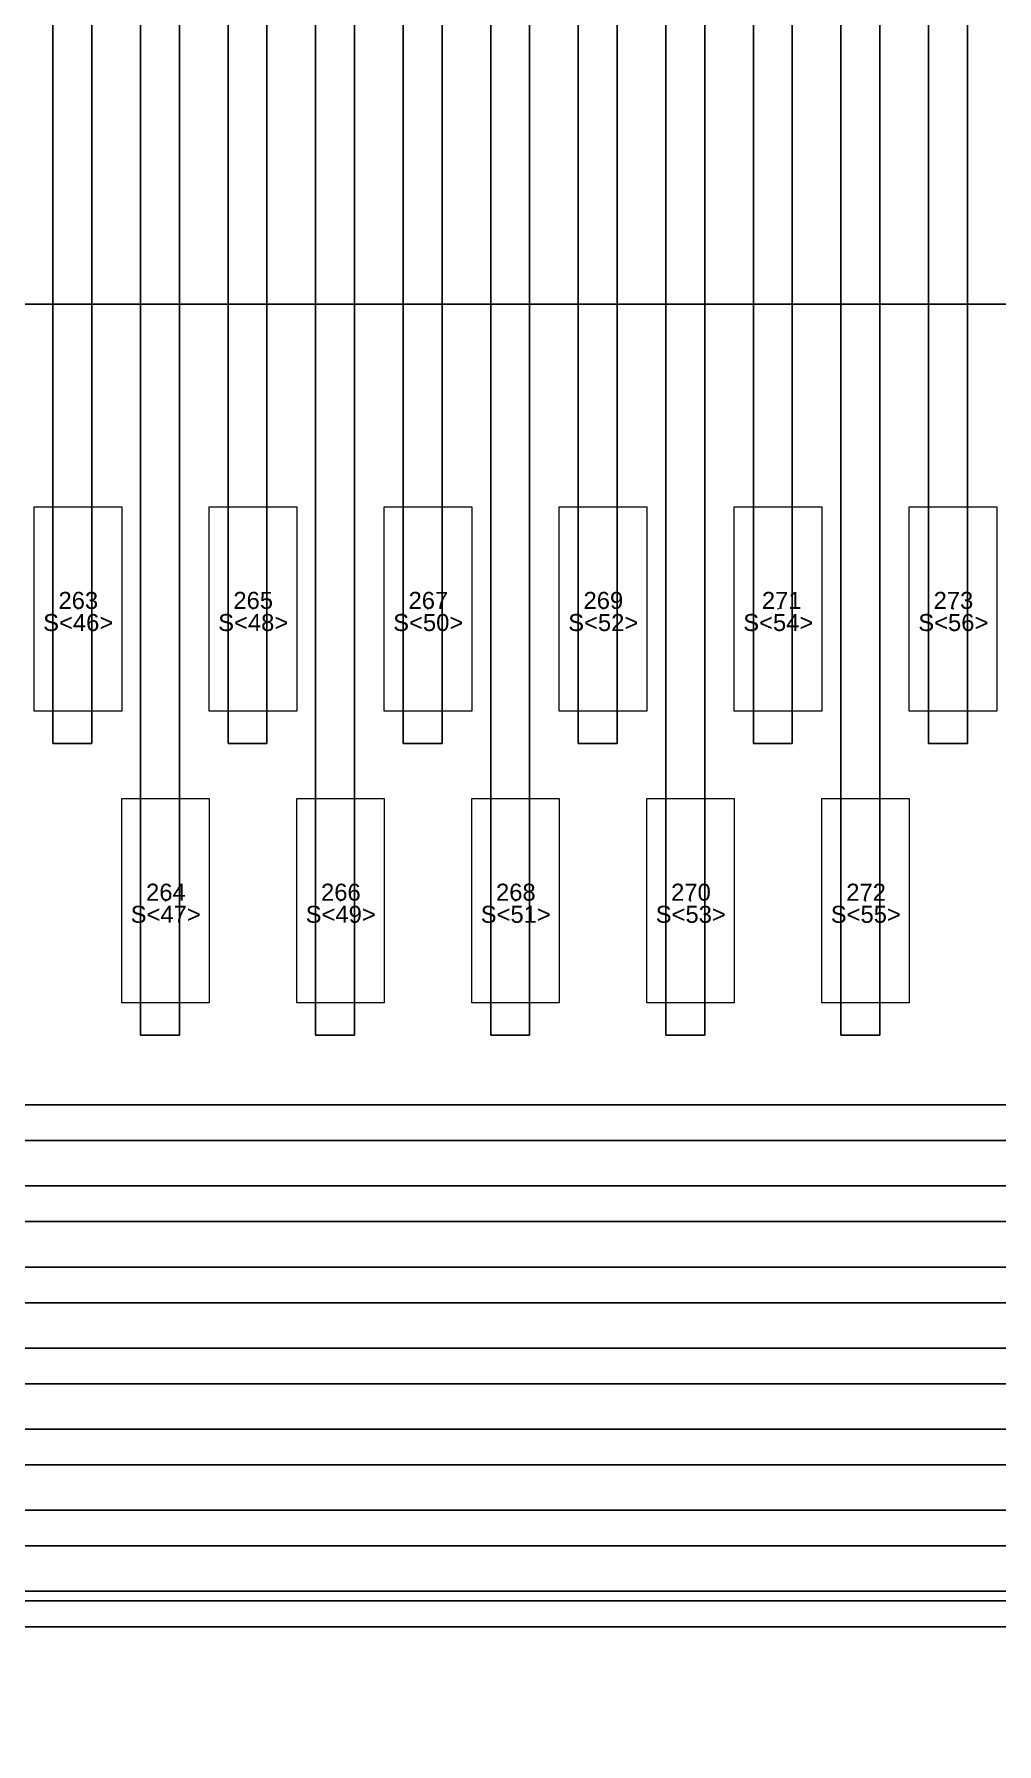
# Model space of a CAD drawing. Extents: x 10 to 206, y -65 to 73.
# Drawn here: x 59.214 to 59.511, y 33.532 to 34.06 of the extents above; entities that cross this region are included whole.
import ezdxf
from ezdxf.enums import TextEntityAlignment as Align

# ---------------------------------------------------------------- set-up
doc = ezdxf.new("R2010")
doc.units = 0
doc.header["$LTSCALE"] = 0.5
doc.layers.get('0').update_dxf_attribs({"lineweight": 13})
for name, color, linetype in [('01 Copper', 3, 'Continuous'), ('04 Chip', 20, 'Continuous'), ('08 Dimension&pin assignment', 7, 'Continuous'), ('10 Punch', 2, 'Continuous')]:
    doc.layers.add(name, color=color, linetype=linetype)
for name, color, linetype, lineweight in [('05 Bump', 130, 'Continuous', 0), ('09 Center_line', 1, 'Continuous', 0), ('11 IL no.', 254, 'Continuous', 0), ('12 IL name', 210, 'Continuous', 0)]:
    doc.layers.add(name, color=color, linetype=linetype, lineweight=lineweight)
doc.styles.add('MBC_Arial_Font', font='arial.ttf')
doc.styles.get("Standard").update_dxf_attribs({"font": 'romans.shx', "width": 0.75, "bigfont": 'AllInOneBig.shx'})
doc.dimstyles.new('ISO-25', dxfattribs={"dimtxt": 0.5, "dimasz": 0.8, "dimexe": 0.1, "dimexo": 0.1, "dimgap": 0.1, "dimtad": 1, "dimdec": 3, "dimzin": 1, "dimdsep": 46, "dimtxsty": 'Standard', "dimcen": 0.5, "dimadec": 0, "dimazin": 0, "dimtfac": 1, "dimtdec": 3, "dimtmove": 0, "dimatfit": 3, "dimfxl": 0, "dimarcsym": 0})
doc.dimstyles.new('ISO-25$0', dxfattribs={"dimtxt": 0.5, "dimasz": 1, "dimexe": 0.1, "dimexo": 0.1, "dimgap": 0.1, "dimtad": 1, "dimdec": 3, "dimzin": 1, "dimdsep": 46, "dimtxsty": 'Standard', "dimcen": 0.5, "dimadec": 0, "dimazin": 0, "dimtfac": 1, "dimtdec": 3, "dimtmove": 0, "dimatfit": 3, "dimfxl": 0, "dimarcsym": 0})

# ---------------------------------------------------------------- blocks, each defined once
blk = doc.blocks.new('*U335')
at = {"color": 0}
blk.add_lwpolyline([(-0.0135, -0.0315), (0.0135, -0.0315), (0.0135, 0.0315), (-0.0135, 0.0315)], close=True, dxfattribs=at)
at = {"color": 0, "style": 'MBC_Arial_Font', "flags": 1}
for tag, p in [('COMMENT1', (0, 0.00231)), ('COMMENT2', (0, 0.0015)), ('COMMENT3', (0, 0.00069)), ('COMMENT4', (0, -0.00012)), ('PAD_NO', (0, 0.00313)), ('COMMENT5', (0, -0.00094)), ('COMMENT6', (0, -0.00175)), ('COMMENT7', (0, -0.00256)), ('COMMENT8', (0, -0.00337)), ('COMMENT9', (0, -0.00419))]:
    blk.add_attdef(tag, text='', height=0.000625, dxfattribs=at).set_placement(p, align=Align.MIDDLE_CENTER)
blk = doc.blocks.new('*U336')
at = {"color": 0}
blk.add_lwpolyline([(-0.0135, -0.0315), (0.0135, -0.0315), (0.0135, 0.0315), (-0.0135, 0.0315)], close=True, dxfattribs=at)
at = {"color": 0, "style": 'MBC_Arial_Font', "flags": 1}
for tag, p in [('COMMENT1', (0, 0.00231)), ('COMMENT2', (0, 0.0015)), ('COMMENT3', (0, 0.00069)), ('COMMENT4', (0, -0.00012)), ('PAD_NO', (0, 0.00313)), ('COMMENT5', (0, -0.00094)), ('COMMENT6', (0, -0.00175)), ('COMMENT7', (0, -0.00256)), ('COMMENT8', (0, -0.00337)), ('COMMENT9', (0, -0.00419))]:
    blk.add_attdef(tag, text='', height=0.000625, dxfattribs=at).set_placement(p, align=Align.MIDDLE_CENTER)
blk = doc.blocks.new('*U337')
at = {"color": 0}
blk.add_lwpolyline([(-0.0135, -0.0315), (0.0135, -0.0315), (0.0135, 0.0315), (-0.0135, 0.0315)], close=True, dxfattribs=at)
at = {"color": 0, "style": 'MBC_Arial_Font', "flags": 1}
for tag, p in [('COMMENT1', (0, 0.00231)), ('COMMENT2', (0, 0.0015)), ('COMMENT3', (0, 0.00069)), ('COMMENT4', (0, -0.00012)), ('PAD_NO', (0, 0.00313)), ('COMMENT5', (0, -0.00094)), ('COMMENT6', (0, -0.00175)), ('COMMENT7', (0, -0.00256)), ('COMMENT8', (0, -0.00337)), ('COMMENT9', (0, -0.00419))]:
    blk.add_attdef(tag, text='', height=0.000625, dxfattribs=at).set_placement(p, align=Align.MIDDLE_CENTER)
blk = doc.blocks.new('*U338')
at = {"color": 0}
blk.add_lwpolyline([(-0.0135, -0.0315), (0.0135, -0.0315), (0.0135, 0.0315), (-0.0135, 0.0315)], close=True, dxfattribs=at)
at = {"color": 0, "style": 'MBC_Arial_Font', "flags": 1}
for tag, p in [('COMMENT1', (0, 0.00231)), ('COMMENT2', (0, 0.0015)), ('COMMENT3', (0, 0.00069)), ('COMMENT4', (0, -0.00012)), ('PAD_NO', (0, 0.00313)), ('COMMENT5', (0, -0.00094)), ('COMMENT6', (0, -0.00175)), ('COMMENT7', (0, -0.00256)), ('COMMENT8', (0, -0.00337)), ('COMMENT9', (0, -0.00419))]:
    blk.add_attdef(tag, text='', height=0.000625, dxfattribs=at).set_placement(p, align=Align.MIDDLE_CENTER)
blk = doc.blocks.new('*U339')
at = {"color": 0}
blk.add_lwpolyline([(-0.0135, -0.0315), (0.0135, -0.0315), (0.0135, 0.0315), (-0.0135, 0.0315)], close=True, dxfattribs=at)
at = {"color": 0, "style": 'MBC_Arial_Font', "flags": 1}
for tag, p in [('COMMENT1', (0, 0.00231)), ('COMMENT2', (0, 0.0015)), ('COMMENT3', (0, 0.00069)), ('COMMENT4', (0, -0.00012)), ('PAD_NO', (0, 0.00313)), ('COMMENT5', (0, -0.00094)), ('COMMENT6', (0, -0.00175)), ('COMMENT7', (0, -0.00256)), ('COMMENT8', (0, -0.00337)), ('COMMENT9', (0, -0.00419))]:
    blk.add_attdef(tag, text='', height=0.000625, dxfattribs=at).set_placement(p, align=Align.MIDDLE_CENTER)
blk = doc.blocks.new('*U340')
at = {"color": 0}
blk.add_lwpolyline([(-0.0135, -0.0315), (0.0135, -0.0315), (0.0135, 0.0315), (-0.0135, 0.0315)], close=True, dxfattribs=at)
at = {"color": 0, "style": 'MBC_Arial_Font', "flags": 1}
for tag, p in [('COMMENT1', (0, 0.00231)), ('COMMENT2', (0, 0.0015)), ('COMMENT3', (0, 0.00069)), ('COMMENT4', (0, -0.00012)), ('PAD_NO', (0, 0.00313)), ('COMMENT5', (0, -0.00094)), ('COMMENT6', (0, -0.00175)), ('COMMENT7', (0, -0.00256)), ('COMMENT8', (0, -0.00337)), ('COMMENT9', (0, -0.00419))]:
    blk.add_attdef(tag, text='', height=0.000625, dxfattribs=at).set_placement(p, align=Align.MIDDLE_CENTER)
blk = doc.blocks.new('*U341')
at = {"color": 0}
blk.add_lwpolyline([(-0.0135, -0.0315), (0.0135, -0.0315), (0.0135, 0.0315), (-0.0135, 0.0315)], close=True, dxfattribs=at)
at = {"color": 0, "style": 'MBC_Arial_Font', "flags": 1}
for tag, p in [('COMMENT1', (0, 0.00231)), ('COMMENT2', (0, 0.0015)), ('COMMENT3', (0, 0.00069)), ('COMMENT4', (0, -0.00012)), ('PAD_NO', (0, 0.00313)), ('COMMENT5', (0, -0.00094)), ('COMMENT6', (0, -0.00175)), ('COMMENT7', (0, -0.00256)), ('COMMENT8', (0, -0.00337)), ('COMMENT9', (0, -0.00419))]:
    blk.add_attdef(tag, text='', height=0.000625, dxfattribs=at).set_placement(p, align=Align.MIDDLE_CENTER)
blk = doc.blocks.new('*U342')
at = {"color": 0}
blk.add_lwpolyline([(-0.0135, -0.0315), (0.0135, -0.0315), (0.0135, 0.0315), (-0.0135, 0.0315)], close=True, dxfattribs=at)
at = {"color": 0, "style": 'MBC_Arial_Font', "flags": 1}
for tag, p in [('COMMENT1', (0, 0.00231)), ('COMMENT2', (0, 0.0015)), ('COMMENT3', (0, 0.00069)), ('COMMENT4', (0, -0.00012)), ('PAD_NO', (0, 0.00313)), ('COMMENT5', (0, -0.00094)), ('COMMENT6', (0, -0.00175)), ('COMMENT7', (0, -0.00256)), ('COMMENT8', (0, -0.00337)), ('COMMENT9', (0, -0.00419))]:
    blk.add_attdef(tag, text='', height=0.000625, dxfattribs=at).set_placement(p, align=Align.MIDDLE_CENTER)
blk = doc.blocks.new('*U343')
at = {"color": 0}
blk.add_lwpolyline([(-0.0135, -0.0315), (0.0135, -0.0315), (0.0135, 0.0315), (-0.0135, 0.0315)], close=True, dxfattribs=at)
at = {"color": 0, "style": 'MBC_Arial_Font', "flags": 1}
for tag, p in [('COMMENT1', (0, 0.00231)), ('COMMENT2', (0, 0.0015)), ('COMMENT3', (0, 0.00069)), ('COMMENT4', (0, -0.00012)), ('PAD_NO', (0, 0.00313)), ('COMMENT5', (0, -0.00094)), ('COMMENT6', (0, -0.00175)), ('COMMENT7', (0, -0.00256)), ('COMMENT8', (0, -0.00337)), ('COMMENT9', (0, -0.00419))]:
    blk.add_attdef(tag, text='', height=0.000625, dxfattribs=at).set_placement(p, align=Align.MIDDLE_CENTER)
blk = doc.blocks.new('*U344')
at = {"color": 0}
blk.add_lwpolyline([(-0.0135, -0.0315), (0.0135, -0.0315), (0.0135, 0.0315), (-0.0135, 0.0315)], close=True, dxfattribs=at)
at = {"color": 0, "style": 'MBC_Arial_Font', "flags": 1}
for tag, p in [('COMMENT1', (0, 0.00231)), ('COMMENT2', (0, 0.0015)), ('COMMENT3', (0, 0.00069)), ('COMMENT4', (0, -0.00012)), ('PAD_NO', (0, 0.00313)), ('COMMENT5', (0, -0.00094)), ('COMMENT6', (0, -0.00175)), ('COMMENT7', (0, -0.00256)), ('COMMENT8', (0, -0.00337)), ('COMMENT9', (0, -0.00419))]:
    blk.add_attdef(tag, text='', height=0.000625, dxfattribs=at).set_placement(p, align=Align.MIDDLE_CENTER)
blk = doc.blocks.new('*U345')
at = {"color": 0}
blk.add_lwpolyline([(-0.0135, -0.0315), (0.0135, -0.0315), (0.0135, 0.0315), (-0.0135, 0.0315)], close=True, dxfattribs=at)
at = {"color": 0, "style": 'MBC_Arial_Font', "flags": 1}
for tag, p in [('COMMENT1', (0, 0.00231)), ('COMMENT2', (0, 0.0015)), ('COMMENT3', (0, 0.00069)), ('COMMENT4', (0, -0.00012)), ('PAD_NO', (0, 0.00313)), ('COMMENT5', (0, -0.00094)), ('COMMENT6', (0, -0.00175)), ('COMMENT7', (0, -0.00256)), ('COMMENT8', (0, -0.00337)), ('COMMENT9', (0, -0.00419))]:
    blk.add_attdef(tag, text='', height=0.000625, dxfattribs=at).set_placement(p, align=Align.MIDDLE_CENTER)
blk = doc.blocks.new('*D612')
at = {"layer": '08 Dimension&pin assignment', "color": 0, "lineweight": -2, "transparency": 16777216}
for p, q in [((57.75726, 33.47643), (57.75726, 24.86276)), ((62.10726, 27.99643), (62.10726, 24.86276)), ((57.75726, 24.96276), (46.47273, 24.96276)), ((61.30726, 24.96276), (58.55726, 24.96276))]:
    blk.add_line(p, q, dxfattribs=at)
at = {"layer": '08 Dimension&pin assignment', "color": 0, "transparency": 16777216}
for points in [[(58.55726, 25.0961), (58.55726, 24.82943), (57.75726, 24.96276)], [(61.30726, 25.0961), (61.30726, 24.82943), (62.10726, 24.96276)]]:
    blk.add_solid(points, dxfattribs=at)
at = {"layer": '08 Dimension&pin assignment', "color": 0, "transparency": 16777216, "insert": (50.39416, 25.44372), "char_height": 0.5, "attachment_point": 5}
blk.add_mtext('4.350%%P1.00(Tape NG hole)', dxfattribs=at)
blk = doc.blocks.new('*D632')
at = {"layer": '08 Dimension&pin assignment', "color": 0, "lineweight": -2, "transparency": 16777216}
for p, q in [((86.59476, 34.37643), (86.59476, 45.03289)), ((57.85726, 33.57643), (86.69476, 33.57643)), ((79.69476, 33.57643), (86.69476, 33.57643)), ((86.59476, 32.77643), (86.59476, 31.97643))]:
    blk.add_line(p, q, dxfattribs=at)
at = {"layer": '08 Dimension&pin assignment', "color": 0, "transparency": 16777216}
for points in [[(86.46142, 34.37643), (86.72809, 34.37643), (86.59476, 33.57643)], [(86.46142, 32.77643), (86.72809, 32.77643), (86.59476, 33.57643)]]:
    blk.add_solid(points, dxfattribs=at)
at = {"layer": '08 Dimension&pin assignment', "color": 0, "transparency": 16777216, "insert": (86.1138, 41.08468), "char_height": 0.5, "attachment_point": 5, "rotation": 90}
blk.add_mtext('0%%P1(%%C5mm Tape NG Hole)', dxfattribs=at)
blk = doc.blocks.new('*D645')
at = {"layer": '08 Dimension&pin assignment', "color": 0, "lineweight": -2, "transparency": 16777216}
for p, q in [((55.64226, 33.47643), (55.64226, 16.80263)), ((62.10726, 33.47643), (62.10726, 16.80263)), ((61.30726, 16.90263), (56.44226, 16.90263))]:
    blk.add_line(p, q, dxfattribs=at)
at = {"layer": '08 Dimension&pin assignment', "color": 0, "transparency": 16777216}
for points in [[(56.44226, 17.03597), (56.44226, 16.7693), (55.64226, 16.90263)], [(61.30726, 17.03597), (61.30726, 16.7693), (62.10726, 16.90263)]]:
    blk.add_solid(points, dxfattribs=at)
at = {"layer": 'Defpoints', "color": 0, "transparency": 16777216}
for p in [(55.64226, 33.57643), (62.10726, 33.57643), (55.64226, 16.90263)]:
    blk.add_point(p, dxfattribs=at)
at = {"layer": '08 Dimension&pin assignment', "color": 0, "transparency": 16777216, "insert": (60.75169, 17.25263), "char_height": 0.5, "attachment_point": 5}
blk.add_mtext('{\\Fromans,chineset|c134;6.465%%P0.1}', dxfattribs=at)
blk = doc.blocks.new('*D692')
at = {"layer": '08 Dimension&pin assignment', "color": 0, "lineweight": -2, "transparency": 16777216}
for p, q in [((57.14528, 33.94093), (57.14528, 43.86537)), ((67.06923, 33.94093), (67.06923, 43.86537)), ((57.94528, 43.76537), (66.26923, 43.76537)), ((67.06923, 43.76537), (78.71209, 43.76537))]:
    blk.add_line(p, q, dxfattribs=at)
at = {"layer": '08 Dimension&pin assignment', "color": 0, "transparency": 16777216}
for points in [[(57.94528, 43.8987), (57.94528, 43.63203), (57.14528, 43.76537)], [(66.26923, 43.63203), (66.26923, 43.8987), (67.06923, 43.76537)]]:
    blk.add_solid(points, dxfattribs=at)
at = {"layer": 'Defpoints', "color": 0, "transparency": 16777216}
for p in [(67.06923, 43.76537), (57.14528, 33.84093), (67.06923, 33.84093)]:
    blk.add_point(p, dxfattribs=at)
at = {"layer": '08 Dimension&pin assignment', "color": 0, "transparency": 16777216, "insert": (73.29066, 44.24632), "char_height": 0.5, "attachment_point": 5}
blk.add_mtext('{\\Fromans,chineset|c0;\\C2;9.9\\Fromans.shx,chineset.shx|c0;18*1.0006=9.9239508%%P0.005(I/L)}', dxfattribs=at)

msp = doc.modelspace()

# ---------------------------------------------------------------- linework, layer by layer
at = {"layer": '01 Copper'}
for points in [[(57.24383804, 33.56842951), (62.06273244, 33.56842951, 0.414213562), (62.07273244, 33.57842951), (62.07273244, 34.37642951), (62.07673244, 34.42642951), (62.07673244, 35.12294397, 0.147476825), (62.06006578, 35.17822105), (62.05892941, 35.17993419, -0.147476825), (62.04226274, 35.23521127), (62.04226274, 35.95882094, -0.198912367), (62.0569074, 35.99417628), (62.07062408, 36.00789295, 0.198912367), (62.08526874, 36.04324829), (62.08526874, 38.57693204)], [(62.06926874, 38.57693204), (62.06926874, 36.06260363, -0.198912367), (62.05462408, 36.02724829), (62.0229074, 35.99553162, 0.198912367), (62.00826274, 35.96017628), (62.00826274, 35.2412415, 0.147476825), (62.02492941, 35.18596442), (62.04006578, 35.16314548, -0.147476825), (62.05673244, 35.10786841), (62.05673244, 34.42642951), (62.06073244, 34.37642951), (62.06073244, 33.58942951, -0.414213562), (62.05073244, 33.57942951), (57.25583804, 33.57942951, -0.414213562)], [(57.30687584, 33.59342951), (62.02220814, 33.59342951, 0.414213562), (62.03220814, 33.60342951), (62.03220814, 34.37642951), (62.03620814, 34.42642951), (62.03620814, 35.10262859, 0.147476825), (62.01954148, 35.15790567), (62.00492941, 35.17993419, -0.147476825), (61.98826274, 35.23521127), (61.98826274, 35.96846055, -0.198912367), (62.0029074, 36.00381589), (62.04063608, 36.04154456, 0.198912367), (62.05528074, 36.0768999), (62.05528074, 38.57693204)], [(62.03928074, 38.57693204), (62.03928074, 36.09625524, -0.198912367), (62.02463608, 36.0608999), (61.9689074, 36.00517123, 0.198912367), (61.95426274, 35.96981589), (61.95426274, 35.2412415, 0.147476825), (61.97092941, 35.18596442), (61.99954148, 35.1428301, -0.147476825), (62.01620814, 35.08755302), (62.01620814, 34.42642951), (62.02020814, 34.37642951), (62.02020814, 33.61442951, -0.414213562), (62.01020814, 33.60442951), (57.31887584, 33.60442951, -0.414213562)], [(62.02529274, 38.57693204), (62.02529274, 36.11055151, -0.198912367), (62.01064808, 36.07519617), (61.9489074, 36.0134555, 0.198912367), (61.93426274, 35.97810016), (61.93426274, 35.23521127, 0.147476825), (61.95092941, 35.17993419), (61.97901718, 35.13759029, -0.147476825), (61.99568384, 35.08231321), (61.99568384, 34.42642951), (61.99168384, 34.37642951), (61.99168384, 33.62842951, -0.414213562), (61.98168384, 33.61842951), (57.36991364, 33.61842951, -0.414213562)], [(57.38191364, 33.62942951), (61.96968384, 33.62942951, 0.414213562), (61.97968384, 33.63942951), (61.97968384, 34.37642951), (61.97568384, 34.42642951), (61.97568384, 35.06723764, 0.147476825), (61.95901718, 35.12251472), (61.91692941, 35.18596442, -0.147476825), (61.90026274, 35.2412415), (61.90026274, 35.9794555, -0.198912367), (61.9149074, 36.01481084), (61.99464808, 36.09455151, 0.198912367), (62.00929274, 36.12990685), (62.00929274, 38.57693204)], [(57.46447034, 33.64342951), (61.81958664, 33.64342951, 0.414213562), (61.82958664, 33.65342951), (61.82958664, 34.37642951), (61.83358664, 34.42642951), (61.83358664, 35.10820914, -0.158016921), (61.85260073, 35.16687158), (61.86124866, 35.17881041, 0.158016921), (61.88026274, 35.23747284), (61.88026274, 35.98773977, -0.198912367), (61.8949074, 36.02309511), (61.92068408, 36.04887179, 0.198912367), (61.93532874, 36.08422712), (61.93532874, 38.57693204)], [(61.88934074, 38.57693204), (61.88934074, 36.07359446, -0.198912367), (61.87469608, 36.03823912), (61.8609074, 36.02445045, 0.198912367), (61.84626274, 35.98909511), (61.84626274, 35.23315115, -0.145951734), (61.82992469, 35.1783727, 0.145951734), (61.81358664, 35.12359426), (61.81358664, 34.42642951), (61.81758664, 34.37642951), (61.81758664, 33.66442951, -0.414213562), (61.80758664, 33.65442951), (57.50798924, 33.65442951, -0.414213562)], [(57.52750814, 33.66842951), (61.77906234, 33.66842951, 0.414213562), (61.78906234, 33.67842951), (61.78906234, 34.37642951), (61.79306234, 34.42642951), (61.79306234, 35.1292802, -0.147169415), (61.80966254, 35.18445694, 0.147169415), (61.82626274, 35.23963369), (61.82626274, 35.99911912, -0.158400569), (61.83581374, 36.02851093, 0.158400569), (61.84536474, 36.05790273), (61.84536474, 38.57693204)], [(61.79937674, 38.57693204), (61.79937674, 36.04700813, -0.06697935), (61.79581974, 36.0205743, 0.06697935), (61.79226274, 35.99414046), (61.79226274, 35.235312, -0.110892758), (61.78266254, 35.19255833, 0.110892758), (61.77306234, 35.14980466), (61.77306234, 34.42642951), (61.77706234, 34.37642951), (61.77706234, 33.68942951, -0.414213562), (61.76706234, 33.67942951), (57.57102704, 33.67942951, -0.414213562)], [(57.59054594, 33.69342951), (61.73853804, 33.69342951, 0.414213562), (61.74853804, 33.70342951), (61.74853804, 34.37642951), (61.75253804, 34.42642951), (61.75253804, 35.15518728, -0.112434858), (61.76240039, 35.19849091, 0.112434858), (61.77226274, 35.24179454), (61.77226274, 35.9420794, 0.188355168), (61.75902745, 35.9759668), (61.73864804, 35.99807658, -0.188355168), (61.72541274, 36.03196399), (61.72541274, 38.57693204)], [(61.70941274, 38.57693204), (61.70941274, 36.01243565, 0.188355168), (61.72264804, 35.97854825), (61.72502745, 35.9759668, -0.188355168), (61.73826274, 35.9420794), (61.73826274, 35.22242991, -0.060031426), (61.73540039, 35.1986754, 0.060031426), (61.73253804, 35.17492088), (61.73253804, 34.42642951), (61.73653804, 34.37642951), (61.73653804, 33.71442951, -0.414213562), (61.72653804, 33.70442951), (57.63406484, 33.70442951, -0.414213562)], [(61.33556874, 38.57693204), (61.33556874, 36.11753953, -0.198912367), (61.32092408, 36.08218419), (61.3102614, 36.07152151, 0.198912367), (61.29561674, 36.03616617), (61.29561674, 35.3496249, -0.13593296), (61.28136604, 35.29817532), (61.25397825, 35.25252901, 0.13593296), (61.23972754, 35.20107944), (61.23972754, 34.42642951), (61.23072754, 34.37642951), (61.23072754, 33.72842951, -0.414213562), (61.22072754, 33.71842951), (57.71662154, 33.71842951, -0.414213562)], [(57.76014044, 33.72942951), (61.20872754, 33.72942951, 0.414213562), (61.21872754, 33.73942951), (61.21872754, 34.37642951), (61.20972754, 34.42642951), (61.20972754, 35.22882546, -0.13593296), (61.22397825, 35.28027504), (61.24136604, 35.30925468, 0.13593296), (61.25561674, 35.36070426), (61.25561674, 36.05273472, -0.198912367), (61.2702614, 36.08809006), (61.27493608, 36.09276473, 0.198912367), (61.28958074, 36.12812007), (61.28958074, 38.57693204)], [(59.53628874, 38.57693204), (59.53628874, 35.62054781, -0.13593296), (59.52203804, 35.56909823), (59.24577945, 35.10866725, 0.13593296), (59.23152874, 35.05721768), (59.23152874, 33.84092951), (59.21952874, 33.84092951), (59.21952874, 35.06637244, -0.13593296), (59.23377945, 35.11782201), (59.50603804, 35.57158632, 0.13593296), (59.52028874, 35.6230359), (59.52028874, 38.57693204)], [(59.56627674, 38.57693204), (59.56627674, 35.61610559, -0.13593296), (59.55202604, 35.56465601), (59.27279565, 35.09927204, 0.13593296), (59.25854494, 35.04782246), (59.25854494, 33.75092951), (59.24654494, 33.75092951), (59.24654494, 35.05697722, -0.13593296), (59.26079565, 35.1084268), (59.53602604, 35.5671441, 0.13593296), (59.55027674, 35.61859368), (59.55027674, 38.57693204)], [(59.59626474, 38.57693204), (59.59626474, 35.61166337, -0.13593296), (59.58201404, 35.56021379), (59.29981185, 35.08987682, 0.13593296), (59.28556114, 35.03842724), (59.28556114, 33.84092951), (59.27356114, 33.84092951), (59.27356114, 35.047582, -0.13593296), (59.28781185, 35.09903158), (59.56601404, 35.56270189, 0.13593296), (59.58026474, 35.61415146), (59.58026474, 38.57693204)], [(59.62625274, 38.57693204), (59.62625274, 35.60722115, -0.13593296), (59.61200204, 35.55577158), (59.32682805, 35.0804816, 0.13593296), (59.31257734, 35.02903203), (59.31257734, 33.75092951), (59.30057734, 33.75092951), (59.30057734, 35.03818679, -0.13593296), (59.31482805, 35.08963636), (59.59600204, 35.55825967, 0.13593296), (59.61025274, 35.60970925), (59.61025274, 38.57693204)], [(59.65624074, 38.57693204), (59.65624074, 35.60277893, -0.13593296), (59.64199004, 35.55132936), (59.35384425, 35.07108638, 0.13593296), (59.33959354, 35.01963681), (59.33959354, 33.84092951), (59.32759354, 33.84092951), (59.32759354, 35.02879157, -0.13593296), (59.34184425, 35.08024114), (59.62599004, 35.55381745, 0.13593296), (59.64024074, 35.60526703), (59.64024074, 38.57693204)], [(59.68622874, 38.57693204), (59.68622874, 35.59833672, -0.13593296), (59.67197804, 35.54688714), (59.38086045, 35.06169117, 0.13593296), (59.36660974, 35.01024159), (59.36660974, 33.75092951), (59.35460974, 33.75092951), (59.35460974, 35.01939635, -0.13593296), (59.36886045, 35.07084593), (59.65597804, 35.54937523, 0.13593296), (59.67022874, 35.60082481), (59.67022874, 38.57693204)], [(59.71621674, 38.57693204), (59.71621674, 35.5938945, -0.13593296), (59.70196604, 35.54244492), (59.40787665, 35.05229595, 0.13593296), (59.39362594, 35.00084637), (59.39362594, 33.84092951), (59.38162594, 33.84092951), (59.38162594, 35.01000113, -0.13593296), (59.39587665, 35.06145071), (59.68596604, 35.54493302, 0.13593296), (59.70021674, 35.59638259), (59.70021674, 38.57693204)], [(59.74620474, 38.57693204), (59.74620474, 35.58945228, -0.13593296), (59.73195404, 35.53800271), (59.43489285, 35.04290073, 0.13593296), (59.42064214, 34.99145116), (59.42064214, 33.75092951), (59.40864214, 33.75092951), (59.40864214, 35.00060591, -0.13593296), (59.42289285, 35.05205549), (59.71595404, 35.5404908, 0.13593296), (59.73020474, 35.59194037), (59.73020474, 38.57693204)], [(59.77619274, 38.57693204), (59.77619274, 35.58501006, -0.13593296), (59.76194204, 35.53356049), (59.46190905, 35.03350551, 0.13593296), (59.44765834, 34.98205594), (59.44765834, 33.84092951), (59.43565834, 33.84092951), (59.43565834, 34.9912107, -0.13593296), (59.44990905, 35.04266027), (59.74594204, 35.53604858, 0.13593296), (59.76019274, 35.58749816), (59.76019274, 38.57693204)], [(59.80618074, 38.57693204), (59.80618074, 35.58056785, -0.13593296), (59.79193004, 35.52911827), (59.48892525, 35.0241103, 0.13593296), (59.47467454, 34.97266072), (59.47467454, 33.75092951), (59.46267454, 33.75092951), (59.46267454, 34.98181548, -0.13593296), (59.47692525, 35.03326505), (59.77593004, 35.53160636, 0.13593296), (59.79018074, 35.58305594), (59.79018074, 38.57693204)], [(59.83616874, 38.57693204), (59.83616874, 35.57612563, -0.13593296), (59.82191804, 35.52467605), (59.51594145, 35.01471508, 0.13593296), (59.50169074, 34.9632655), (59.50169074, 33.84092951), (59.48969074, 33.84092951), (59.48969074, 34.97242026, -0.13593296), (59.50394145, 35.02386984), (59.80591804, 35.52716415, 0.13593296), (59.82016874, 35.57861372), (59.82016874, 38.57693204)]]:
    msp.add_lwpolyline(points, format="xyb", dxfattribs=at)
at = {"layer": '04 Chip'}
msp.add_lwpolyline([(67.32225674, 33.17642951), (56.89225674, 33.17642951), (56.89225674, 33.97642951), (67.32225674, 33.97642951)], close=True, dxfattribs=at)
at = {"layer": '05 Bump'}
for p in [(59.22725674, 33.88242951), (59.28125674, 33.88242951), (59.33525674, 33.88242951), (59.38925674, 33.88242951), (59.44325674, 33.88242951), (59.49725674, 33.88242951), (59.25425674, 33.79242951), (59.30825674, 33.79242951), (59.36225674, 33.79242951), (59.41625674, 33.79242951), (59.47025674, 33.79242951)]:
    msp.add_point(p, dxfattribs=at)
at = {"layer": '09 Center_line'}
msp.add_lwpolyline([(44.61975674, 33.57642951), (79.59475674, 33.57642951)], dxfattribs=at)
at = {"layer": '10 Punch'}
msp.add_circle((57.75725674, 33.57642951), 2.5, dxfattribs=at)

# ---------------------------------------------------------------- block references
at = {"layer": '05 Bump', "xscale": -1}
for name, p in [('*U335', (59.22725674, 33.88242951)), ('*U337', (59.28125674, 33.88242951)), ('*U339', (59.33525674, 33.88242951)), ('*U341', (59.38925674, 33.88242951)), ('*U343', (59.44325674, 33.88242951)), ('*U345', (59.49725674, 33.88242951)), ('*U336', (59.25425674, 33.79242951)), ('*U338', (59.30825674, 33.79242951)), ('*U340', (59.36225674, 33.79242951)), ('*U342', (59.41625674, 33.79242951)), ('*U344', (59.47025674, 33.79242951))]:
    msp.add_blockref(name, p, dxfattribs=at)

# ---------------------------------------------------------------- texts
at = {"layer": '11 IL no.', "style": 'MBC_Arial_Font'}
for s, p in [('263', (59.22737492, 33.88505451)), ('265', (59.28133553, 33.88505451)), ('267', (59.33537492, 33.88505451)), ('269', (59.38936418, 33.88505451)), ('271', (59.44438839, 33.88505451)), ('273', (59.49737492, 33.88505451)), ('264', (59.25439641, 33.79505451)), ('266', (59.3083785, 33.79505451)), ('268', (59.36236418, 33.79505451)), ('270', (59.41639283, 33.79505451)), ('272', (59.47042864, 33.79505451))]:
    msp.add_text(s, height=0.00525, dxfattribs=at).set_placement(p, align=Align.MIDDLE_CENTER)
at = {"layer": '12 IL name', "style": 'MBC_Arial_Font'}
for s, p in [('S<46>', (59.22733195, 33.87822951)), ('S<48>', (59.28133195, 33.87822951)), ('S<50>', (59.33533195, 33.87822951)), ('S<52>', (59.38933195, 33.87822951)), ('S<54>', (59.44333195, 33.87822951)), ('S<56>', (59.49733195, 33.87822951)), ('S<47>', (59.25433195, 33.78822951)), ('S<49>', (59.30833195, 33.78822951)), ('S<51>', (59.36233195, 33.78822951)), ('S<53>', (59.41633195, 33.78822951)), ('S<55>', (59.47033195, 33.78822951))]:
    msp.add_text(s, height=0.00525, dxfattribs=at).set_placement(p, align=Align.MIDDLE_CENTER)

# ---------------------------------------------------------------- dimensions: what is measured, and where the dimension line sits
at = {"layer": '08 Dimension&pin assignment'}
dim = msp.add_linear_dim(base=(86.5947567431, 33.5764295119), p1=(79.5947567431, 33.5764295119), p2=(57.7572567431, 33.5764295119), angle=90, text='<>%%P1(%%C5mm Tape NG Hole)', dimstyle='ISO-25', override={"dimzin": 8, "dimadec": 3}, dxfattribs=at)
dim.commit()
dim.dimension.update_dxf_attribs({"geometry": '*D632', "text_midpoint": (86.5947567431, 41.0846795121), "dimtype": 160})
at = {"layer": '08 Dimension&pin assignment', "color": 2}
dim = msp.add_linear_dim(base=(67.0692321431, 43.7653682511), p1=(57.1452813431, 33.8409295119), p2=(67.0692321431, 33.8409295119), text='{\\Fromans,chineset|c0;\\C2;9.9\\Fromans.shx,chineset.shx|c0;18*1.0006=<>%%P0.005(I/L)}', dimstyle='ISO-25', override={"dimdec": 8, "dimzin": 8, "dimtxsty": 'Standard', "dimadec": 3}, dxfattribs=at)
dim.commit()
dim.dimension.update_dxf_attribs({"geometry": '*D692', "text_midpoint": (73.2906607145, 44.2463206321)})
at = {"layer": '08 Dimension&pin assignment'}
for base, p1, p2, text, dimstyle, override, picture, middle in [((62.10725674, 24.96276352), (57.75725674, 33.57642951), (62.10725674, 28.09642951), '<>%%P1.00(Tape NG hole)', 'ISO-25', {"dimadec": 3}, '*D612', (50.39416151, 24.96276352)), ((55.64225674, 16.90263444), (62.10725674, 33.57642951), (55.64225674, 33.57642951), '{\\Fromans,chineset|c134;<>%%P0.1}', 'ISO-25$0', {"dimasz": 0.8, "dimadec": 3, "dimfxl": 1.25}, '*D645', (60.75168565, 16.90263444))]:
    dim = msp.add_linear_dim(base=base, p1=p1, p2=p2, text=text, dimstyle=dimstyle, override=override, dxfattribs=at)
    dim.commit()
    dim.dimension.update_dxf_attribs({"geometry": picture, "text_midpoint": middle, "dimtype": 160})

doc.saveas('drawing.dxf')
